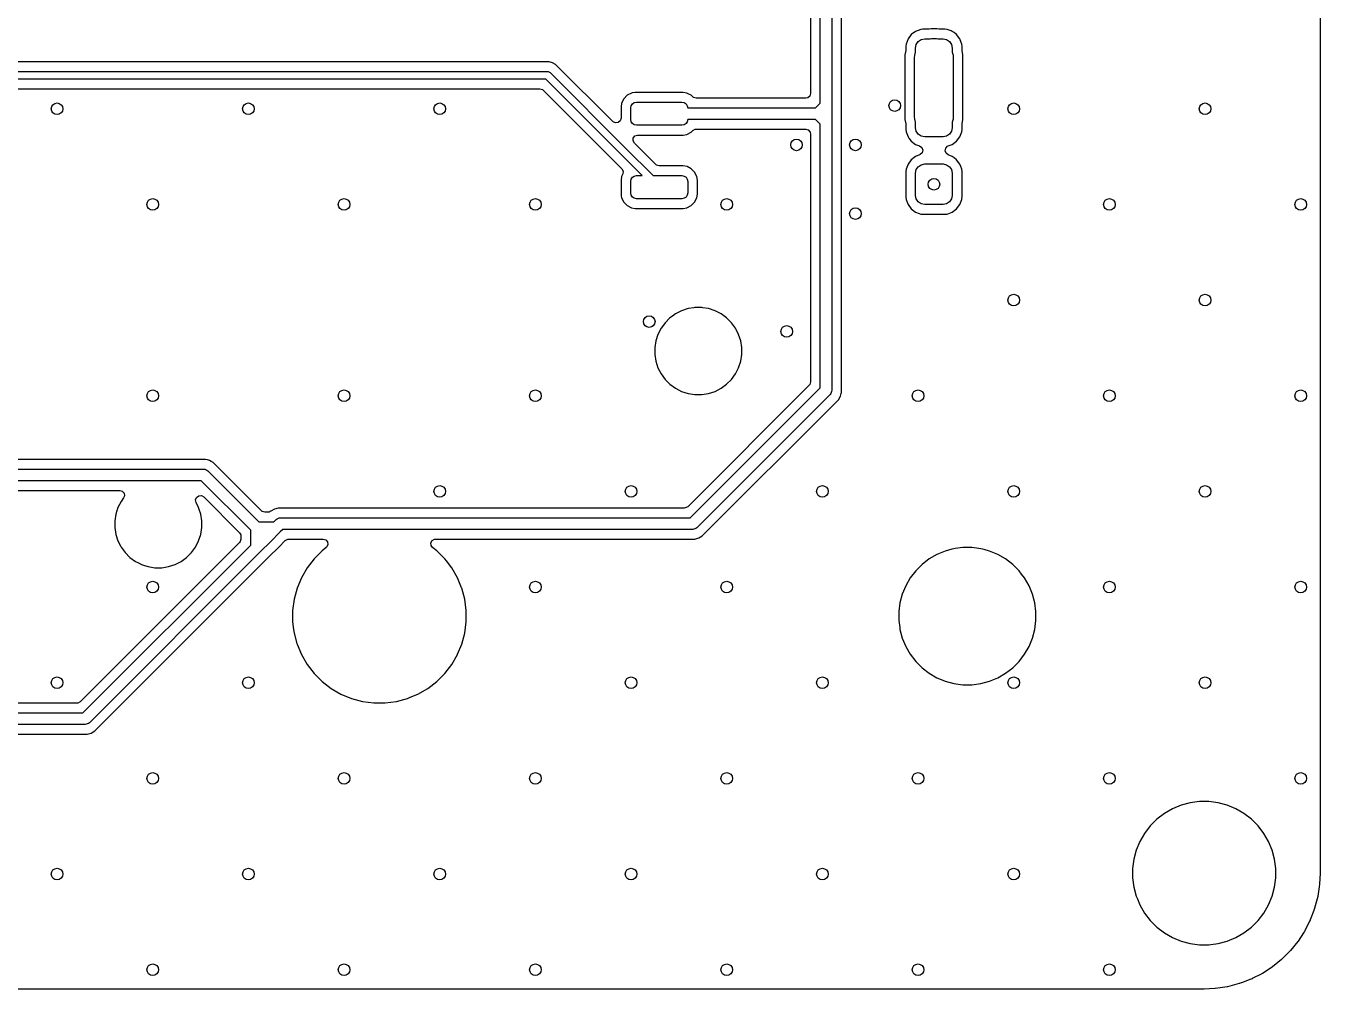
# Model space of a CAD drawing. Extents: x 117 to 217, y -143 to -43.
# Drawn here: x 183.52 to 217, y -143 to -118.08 of the extents above; entities that cross this region are included whole.
import ezdxf

# ---------------------------------------------------------------- set-up
doc = ezdxf.new("R2010")
doc.units = 0
doc.layers.add('BLACK', color=7, linetype='CONTINUOUS')

msp = doc.modelspace()

# ---------------------------------------------------------------- linework, layer by layer
at = {"layer": 'BLACK', "linetype": 'CONTINUOUS'}
for p, q in [((216.9995, -46.003246), (216.9995, -139.996753)), ((203.8155, -83.0305), (203.8155, -119.8275)), ((204.066, -120.079868), (204.066, -117.348)), ((204.366, -117.410132), (204.366, -120.142)), ((204.6165, -118.829079), (204.6165, -117.6025)), ((206.6677, -118.171248), (206.536219, -118.220289)), ((206.725809, -118.165), (206.6677, -118.171248)), ((206.861029, -118.165), (206.725809, -118.165)), ((206.885221, -118.162617), (206.861029, -118.165)), ((206.93608, -118.1525), (206.885221, -118.162617)), ((206.936082, -118.1525), (206.93608, -118.1525)), ((207.083918, -118.1525), (206.936082, -118.1525)), ((207.08392, -118.1525), (207.083918, -118.1525)), ((207.134779, -118.162617), (207.08392, -118.1525)), ((207.158971, -118.165), (207.134779, -118.162617)), ((207.294174, -118.165), (207.158971, -118.165)), ((207.29419, -118.165), (207.294174, -118.165)), ((207.352299, -118.171248), (207.29419, -118.165)), ((207.457144, -118.210354), (207.352299, -118.171248)), ((206.339789, -118.416719), (206.290748, -118.5482)), ((206.423884, -118.304384), (206.339789, -118.416719)), ((206.536219, -118.220289), (206.423884, -118.304384)), ((206.553079, -118.562113), (206.604562, -118.485062)), ((206.604562, -118.485062), (206.681613, -118.433579)), ((206.681613, -118.433579), (206.7725, -118.4155)), ((206.7725, -118.4155), (206.914051, -118.4155)), ((206.914051, -118.4155), (206.944737, -118.407278)), ((206.944737, -118.407278), (207.075263, -118.407278)), ((207.075263, -118.407278), (207.105949, -118.4155)), ((207.105949, -118.4155), (207.2475, -118.4155)), ((207.2475, -118.4155), (207.338387, -118.433579)), ((207.338387, -118.433579), (207.415438, -118.485062)), ((207.415438, -118.485062), (207.466921, -118.562113)), ((207.483778, -118.220288), (207.457144, -118.210354)), ((207.48378, -118.220289), (207.483778, -118.220288)), ((207.528612, -118.253851), (207.48378, -118.220289)), ((207.596116, -118.304384), (207.528612, -118.253851)), ((207.680212, -118.416722), (207.596116, -118.304384)), ((207.687946, -118.437459), (207.680212, -118.416722)), ((207.729251, -118.5482), (207.687946, -118.437459)), ((204.6165, -120.089273), (204.6165, -118.829079)), ((206.282117, -118.71538), (206.2595, -118.829079)), ((206.2595, -118.829079), (206.2595, -120.50092)), ((206.2845, -118.691188), (206.282117, -118.71538)), ((206.290748, -118.5482), (206.2845, -118.606309)), ((206.2845, -118.606309), (206.2845, -118.691188)), ((206.51, -118.903), (206.514278, -118.837737)), ((206.514278, -118.837737), (206.535, -118.760399)), ((206.535, -118.653), (206.553079, -118.562113)), ((206.535, -118.760399), (206.535, -118.653)), ((207.466921, -118.562113), (207.485, -118.653)), ((207.485, -118.653), (207.485, -118.760399)), ((207.485, -118.760399), (207.505722, -118.837737)), ((207.505722, -118.837737), (207.51, -118.903)), ((207.735499, -118.606309), (207.729251, -118.5482)), ((207.7355, -118.606326), (207.735499, -118.606309)), ((207.7355, -118.691188), (207.7355, -118.606326)), ((207.737883, -118.71538), (207.7355, -118.691188)), ((207.7605, -118.829079), (207.737883, -118.71538)), ((207.7605, -120.50092), (207.7605, -118.829079)), ((197.054643, -119.0075), (175.494044, -119.0075)), ((197.054644, -119.0075), (197.054643, -119.0075)), ((197.143788, -119.031386), (197.054644, -119.0075)), ((197.143789, -119.031386), (197.143788, -119.031386)), ((197.14379, -119.031387), (197.143789, -119.031386)), ((197.223708, -119.077527), (197.14379, -119.031387)), ((197.223713, -119.077531), (197.223708, -119.077527)), ((198.702819, -120.556637), (197.223713, -119.077531)), ((206.51, -120.427), (206.51, -118.903)), ((207.51, -118.903), (207.51, -120.427)), ((131.648, -119.258), (197.0085, -119.258)), ((196.967078, -119.458), (131.648, -119.458)), ((198.901539, -121.392461), (196.967078, -119.458)), ((197.0085, -119.258), (197.028009, -119.259921)), ((197.028009, -119.259921), (197.064057, -119.274853)), ((197.064057, -119.274853), (197.079211, -119.287289)), ((197.079211, -119.287289), (199.042961, -121.251039)), ((170.541544, -119.7085), (196.811956, -119.7085)), ((196.811956, -119.7085), (196.878995, -119.728185)), ((196.878995, -119.728185), (196.899637, -119.744819)), ((196.899637, -119.744819), (198.933887, -121.779069)), ((199.189696, -119.816354), (199.076658, -119.87395)), ((199.202519, -119.814323), (199.189696, -119.816354)), ((199.283482, -119.8015), (199.202519, -119.814323)), ((200.521524, -119.8015), (199.283482, -119.8015)), ((200.615301, -119.816352), (200.521524, -119.8015)), ((200.651517, -119.834805), (200.615301, -119.816352)), ((200.728342, -119.87395), (200.651517, -119.834805)), ((203.8155, -119.8275), (203.795815, -119.894539)), ((198.929352, -120.076698), (198.9145, -120.170475)), ((198.9145, -120.170475), (198.9145, -120.468956)), ((198.986951, -119.963657), (198.929352, -120.076698)), ((198.986954, -119.963652), (198.986951, -119.963657)), ((199.076652, -119.873954), (198.986954, -119.963652)), ((199.076657, -119.873951), (199.076652, -119.873954)), ((199.076658, -119.87395), (199.076657, -119.873951)), ((199.165, -120.202), (199.176418, -120.144597)), ((199.176418, -120.144597), (199.208934, -120.095934)), ((199.208934, -120.095934), (199.257597, -120.063418)), ((199.257597, -120.063418), (199.315, -120.052)), ((199.315, -120.052), (200.49, -120.052)), ((200.49, -120.052), (200.547403, -120.063418)), ((200.547403, -120.063418), (200.596066, -120.095934)), ((200.596066, -120.095934), (200.628582, -120.144597)), ((200.628582, -120.144597), (200.64, -120.202)), ((200.728344, -119.873952), (200.728342, -119.87395)), ((200.728346, -119.873953), (200.728344, -119.873952)), ((200.769572, -119.91518), (200.728346, -119.873953)), ((200.790215, -119.931815), (200.769572, -119.91518)), ((200.857254, -119.9515), (200.790215, -119.931815)), ((203.6915, -119.9515), (200.857254, -119.9515)), ((203.743011, -119.940294), (203.6915, -119.9515)), ((203.795815, -119.894539), (203.743011, -119.940294)), ((203.943868, -120.202), (204.066, -120.079868)), ((204.366, -120.142), (204.366, -120.562)), ((204.6165, -120.509273), (204.6165, -120.089273)), ((198.9145, -120.468956), (198.894815, -120.535995)), ((199.165, -120.502), (199.165, -120.202)), ((199.176418, -120.559403), (199.165, -120.502)), ((200.64, -120.502), (200.628582, -120.559403)), ((200.64, -120.202), (203.943868, -120.202)), ((203.943868, -120.502), (200.64, -120.502)), ((204.066, -120.624132), (203.943868, -120.502)), ((204.6165, -120.597273), (204.6165, -120.509273)), ((206.2595, -120.50092), (206.282117, -120.614618)), ((206.514278, -120.492263), (206.51, -120.427)), ((206.535, -120.5696), (206.514278, -120.492263)), ((207.505722, -120.492263), (207.485, -120.5696)), ((207.51, -120.427), (207.505722, -120.492263)), ((207.737883, -120.614618), (207.7605, -120.50092)), ((198.709297, -120.562669), (198.702819, -120.556637)), ((198.772853, -120.591694), (198.709297, -120.562669)), ((198.842011, -120.58175), (198.772853, -120.591694)), ((198.894815, -120.535995), (198.842011, -120.58175)), ((199.208934, -120.608066), (199.176418, -120.559403)), ((199.257597, -120.640582), (199.208934, -120.608066)), ((199.315, -120.652), (199.257597, -120.640582)), ((200.49, -120.652), (199.315, -120.652)), ((200.547403, -120.640582), (200.49, -120.652)), ((200.596066, -120.608066), (200.547403, -120.640582)), ((200.628582, -120.559403), (200.596066, -120.608066)), ((200.615304, -120.887646), (200.728342, -120.83005)), ((200.728342, -120.83005), (200.769572, -120.78882)), ((200.769572, -120.78882), (200.830895, -120.755334)), ((200.830895, -120.755334), (200.857254, -120.7525)), ((200.857254, -120.7525), (203.6915, -120.7525)), ((203.6915, -120.7525), (203.758539, -120.772185)), ((203.758539, -120.772185), (203.804294, -120.824989)), ((203.804294, -120.824989), (203.8155, -120.8765)), ((204.066, -120.65), (204.066, -120.624132)), ((204.066, -127.445868), (204.066, -120.65)), ((204.366, -120.562), (204.366, -120.65)), ((204.366, -120.65), (204.366, -127.508)), ((204.6165, -127.455269), (204.6165, -120.597273)), ((206.282117, -120.614618), (206.2845, -120.63881)), ((206.2845, -120.63881), (206.2845, -120.76119)), ((206.2845, -120.76119), (206.290748, -120.819299)), ((206.290748, -120.819299), (206.339789, -120.95078)), ((206.535, -120.7145), (206.535, -120.5696)), ((206.553079, -120.805387), (206.535, -120.7145)), ((206.604562, -120.882438), (206.553079, -120.805387)), ((207.466921, -120.805387), (207.415438, -120.882438)), ((207.485, -120.7145), (207.466921, -120.805387)), ((207.485, -120.5696), (207.485, -120.7145)), ((207.680212, -120.950778), (207.729251, -120.819299)), ((207.729251, -120.819299), (207.735499, -120.76119)), ((207.735499, -120.76119), (207.7355, -120.761173)), ((207.7355, -120.63881), (207.737883, -120.614618)), ((207.7355, -120.761173), (207.7355, -120.63881)), ((199.226877, -121.052857), (199.231861, -120.983165)), ((199.260362, -121.11418), (199.226877, -121.052857)), ((199.231861, -120.983165), (199.273733, -120.927232)), ((199.811363, -121.665181), (199.260362, -121.11418)), ((199.273733, -120.927232), (199.339197, -120.902815)), ((199.339197, -120.902815), (199.348016, -120.902499)), ((199.348016, -120.902499), (200.521518, -120.902499)), ((200.521518, -120.902499), (200.615304, -120.887646)), ((203.8155, -120.8765), (203.8155, -127.290745)), ((206.339789, -120.95078), (206.363909, -120.983)), ((206.363909, -120.983), (206.423884, -121.063116)), ((206.423884, -121.063116), (206.536222, -121.147212)), ((206.536222, -121.147212), (206.536221, -121.147212)), ((206.536221, -121.147212), (206.639729, -121.185819)), ((206.681613, -120.933921), (206.604562, -120.882438)), ((206.639729, -121.185819), (206.695663, -121.22769)), ((206.7725, -120.952), (206.681613, -120.933921)), ((207.2475, -120.952), (206.7725, -120.952)), ((207.338387, -120.933921), (207.2475, -120.952)), ((207.314772, -121.242573), (207.364177, -121.193168)), ((207.415438, -120.882438), (207.338387, -120.933921)), ((207.364177, -121.193168), (207.380268, -121.185819)), ((207.380268, -121.185819), (207.483778, -121.147212)), ((207.483778, -121.147212), (207.596116, -121.063116)), ((207.596116, -121.063116), (207.680212, -120.950778)), ((199.461078, -121.952), (198.901539, -121.392461)), ((199.042961, -121.251039), (199.743922, -121.952)), ((206.536222, -121.456787), (206.423884, -121.540884)), ((206.639729, -121.418181), (206.536222, -121.456787)), ((206.655821, -121.410833), (206.639729, -121.418181)), ((206.705227, -121.361428), (206.655821, -121.410833)), ((206.695663, -121.22769), (206.720079, -121.293155)), ((206.720079, -121.293155), (206.705227, -121.361428)), ((207.29992, -121.310846), (207.314772, -121.242573)), ((207.324337, -121.37631), (207.29992, -121.310846)), ((207.380268, -121.418181), (207.324337, -121.37631)), ((207.483778, -121.456788), (207.380268, -121.418181)), ((207.48378, -121.456789), (207.483778, -121.456788)), ((207.528612, -121.490351), (207.48378, -121.456789)), ((207.596116, -121.540884), (207.528612, -121.490351)), ((198.933887, -121.779069), (198.967372, -121.840392)), ((198.967372, -121.840392), (198.962388, -121.910084)), ((199.832005, -121.681815), (199.811363, -121.665181)), ((199.899044, -121.7015), (199.832005, -121.681815)), ((200.521519, -121.7015), (199.899044, -121.7015)), ((200.521524, -121.7015), (200.521519, -121.7015)), ((200.615301, -121.716352), (200.521524, -121.7015)), ((200.624825, -121.721205), (200.615301, -121.716352)), ((200.728342, -121.77395), (200.624825, -121.721205)), ((200.728344, -121.773952), (200.728342, -121.77395)), ((200.728347, -121.773954), (200.728344, -121.773952)), ((200.818045, -121.863652), (200.728347, -121.773954)), ((200.818046, -121.863654), (200.818045, -121.863652)), ((200.81805, -121.863658), (200.818046, -121.863654)), ((200.875646, -121.976696), (200.81805, -121.863658)), ((206.290748, -121.7847), (206.2845, -121.842809)), ((206.2845, -121.842809), (206.2845, -122.51119)), ((206.339789, -121.653219), (206.290748, -121.7847)), ((206.423884, -121.540884), (206.339789, -121.653219)), ((206.535, -121.8895), (206.553079, -121.798613)), ((206.553079, -121.798613), (206.604562, -121.721562)), ((206.604562, -121.721562), (206.681613, -121.670079)), ((206.681613, -121.670079), (206.7725, -121.652)), ((206.7725, -121.652), (207.2475, -121.652)), ((207.2475, -121.652), (207.338387, -121.670079)), ((207.338387, -121.670079), (207.415438, -121.721562)), ((207.415438, -121.721562), (207.466921, -121.798613)), ((207.466921, -121.798613), (207.485, -121.8895)), ((207.680212, -121.653222), (207.596116, -121.540884)), ((207.703758, -121.716352), (207.680212, -121.653222)), ((207.729251, -121.7847), (207.703758, -121.716352)), ((207.735499, -121.842809), (207.729251, -121.7847)), ((207.7355, -121.842826), (207.735499, -121.842809)), ((207.7355, -122.511173), (207.7355, -121.842826)), ((198.929352, -121.976698), (198.9145, -122.070475)), ((198.9145, -122.070475), (198.9145, -122.433517)), ((198.956691, -121.923045), (198.929352, -121.976698)), ((198.962388, -121.910084), (198.956691, -121.923045)), ((199.165, -122.102), (199.176418, -122.044597)), ((199.165, -122.402), (199.165, -122.102)), ((199.176418, -122.044597), (199.208934, -121.995934)), ((199.208934, -121.995934), (199.257597, -121.963418)), ((199.257597, -121.963418), (199.315, -121.952)), ((199.315, -121.952), (199.461078, -121.952)), ((199.743922, -121.952), (200.49, -121.952)), ((200.49, -121.952), (200.547403, -121.963418)), ((200.547403, -121.963418), (200.596066, -121.995934)), ((200.596066, -121.995934), (200.628582, -122.044597)), ((200.628582, -122.044597), (200.64, -122.102)), ((200.64, -122.102), (200.64, -122.402)), ((200.890499, -122.070482), (200.875646, -121.976696)), ((200.8905, -122.433519), (200.890499, -122.070482)), ((206.535, -122.4645), (206.535, -121.8895)), ((207.485, -121.8895), (207.485, -122.4645)), ((198.9145, -122.433517), (198.920974, -122.47439)), ((198.920974, -122.47439), (198.929354, -122.527304)), ((198.929354, -122.527304), (198.98695, -122.640342)), ((199.176418, -122.459403), (199.165, -122.402)), ((199.208934, -122.508066), (199.176418, -122.459403)), ((199.257597, -122.540582), (199.208934, -122.508066)), ((200.596066, -122.508066), (200.547403, -122.540582)), ((200.628582, -122.459403), (200.596066, -122.508066)), ((200.64, -122.402), (200.628582, -122.459403)), ((200.81805, -122.640342), (200.875646, -122.527304)), ((200.875646, -122.527302), (200.875647, -122.527301)), ((200.875646, -122.527304), (200.875646, -122.527302)), ((200.875647, -122.527301), (200.890499, -122.433524)), ((200.890499, -122.433524), (200.8905, -122.433519)), ((206.2845, -122.51119), (206.290748, -122.569299)), ((206.553079, -122.555387), (206.535, -122.4645)), ((207.485, -122.4645), (207.466921, -122.555387)), ((207.729251, -122.569299), (207.733766, -122.527304)), ((207.733766, -122.527304), (207.735499, -122.51119)), ((207.735499, -122.51119), (207.7355, -122.511173)), ((198.98695, -122.640342), (198.986952, -122.640344)), ((198.986952, -122.640344), (198.986954, -122.640347)), ((198.986954, -122.640347), (199.076652, -122.730045)), ((199.076652, -122.730045), (199.076654, -122.730046)), ((199.076654, -122.730046), (199.076658, -122.73005)), ((199.076658, -122.73005), (199.189694, -122.787645)), ((199.189694, -122.787645), (199.189698, -122.787647)), ((199.189698, -122.787647), (199.283475, -122.802499)), ((199.315, -122.552), (199.257597, -122.540582)), ((199.283475, -122.802499), (199.283481, -122.8025)), ((199.283481, -122.8025), (200.521518, -122.802499)), ((200.49, -122.552), (199.315, -122.552)), ((200.547403, -122.540582), (200.49, -122.552)), ((200.521518, -122.802499), (200.615304, -122.787646)), ((200.615304, -122.787646), (200.728342, -122.73005)), ((200.728342, -122.73005), (200.81805, -122.640342)), ((206.290748, -122.569299), (206.317248, -122.640347)), ((206.317248, -122.640347), (206.339788, -122.700778)), ((206.339788, -122.700778), (206.423884, -122.813116)), ((206.423884, -122.813116), (206.536222, -122.897212)), ((206.604562, -122.632438), (206.553079, -122.555387)), ((206.681613, -122.683921), (206.604562, -122.632438)), ((206.7725, -122.702), (206.681613, -122.683921)), ((207.2475, -122.702), (206.7725, -122.702)), ((207.338387, -122.683921), (207.2475, -122.702)), ((207.415438, -122.632438), (207.338387, -122.683921)), ((207.466921, -122.555387), (207.415438, -122.632438)), ((207.483778, -122.897212), (207.596116, -122.813116)), ((207.596116, -122.813116), (207.680212, -122.700778)), ((207.680212, -122.700778), (207.729251, -122.569299)), ((206.536222, -122.897212), (206.628594, -122.931665)), ((206.628594, -122.931665), (206.6677, -122.946251)), ((206.6677, -122.946251), (206.725809, -122.952499)), ((206.725809, -122.952499), (206.725826, -122.9525)), ((206.725826, -122.9525), (207.294174, -122.9525)), ((207.294174, -122.9525), (207.29419, -122.952499)), ((207.29419, -122.952499), (207.352299, -122.946251)), ((207.352299, -122.946251), (207.483778, -122.897212)), ((200.324109, -125.529386), (200.242338, -125.588796)), ((200.481957, -125.448957), (200.324109, -125.529386)), ((200.48196, -125.448956), (200.481957, -125.448957)), ((200.650443, -125.394214), (200.48196, -125.448956)), ((200.796524, -125.371077), (200.650443, -125.394214)), ((200.825421, -125.3665), (200.796524, -125.371077)), ((201.002579, -125.3665), (200.825421, -125.3665)), ((201.031476, -125.371077), (201.002579, -125.3665)), ((201.177556, -125.394214), (201.031476, -125.371077)), ((201.346039, -125.448956), (201.177556, -125.394214)), ((201.346042, -125.448957), (201.346039, -125.448956)), ((201.50389, -125.529386), (201.346042, -125.448957)), ((201.647214, -125.633517), (201.50389, -125.529386)), ((200.010796, -125.820338), (199.951386, -125.902109)), ((200.055517, -125.758786), (200.010796, -125.820338)), ((200.055519, -125.758784), (200.055517, -125.758786)), ((200.180783, -125.633519), (200.055519, -125.758783)), ((200.055519, -125.758783), (200.055519, -125.758784)), ((200.180784, -125.633519), (200.180783, -125.633519)), ((200.180786, -125.633517), (200.180784, -125.633519)), ((200.242338, -125.588796), (200.180786, -125.633517)), ((201.772483, -125.758786), (201.647214, -125.633517)), ((201.876614, -125.90211), (201.772483, -125.758786)), ((199.870956, -126.05996), (199.816214, -126.228443)), ((199.870957, -126.059957), (199.870956, -126.05996)), ((199.951386, -125.902109), (199.870957, -126.059957)), ((201.894631, -125.93747), (201.876614, -125.90211)), ((201.957042, -126.059957), (201.894631, -125.93747)), ((201.957042, -126.059958), (201.957042, -126.059957)), ((202.011786, -126.228445), (201.957042, -126.059958)), ((199.816214, -126.228443), (199.7885, -126.403421)), ((199.7885, -126.403421), (199.7885, -126.580578)), ((202.0395, -126.403421), (202.011786, -126.228445)), ((202.0395, -126.580579), (202.0395, -126.403421)), ((199.7885, -126.580578), (199.816214, -126.755556)), ((199.816214, -126.755556), (199.870956, -126.924039)), ((201.957042, -126.924042), (202.011786, -126.755555)), ((202.011786, -126.755555), (202.0395, -126.580579)), ((199.870956, -126.924039), (199.870957, -126.924042)), ((199.870957, -126.924042), (199.951386, -127.08189)), ((199.951386, -127.08189), (200.055517, -127.225214)), ((200.055517, -127.225214), (200.180786, -127.350483)), ((201.647214, -127.350483), (201.772483, -127.225214)), ((201.772483, -127.225214), (201.876614, -127.08189)), ((201.876614, -127.08189), (201.957042, -126.924042)), ((200.180786, -127.350483), (200.32411, -127.454614)), ((200.32411, -127.454614), (200.401529, -127.494061)), ((200.401529, -127.494061), (200.481957, -127.535042)), ((200.481957, -127.535042), (200.48196, -127.535043)), ((200.48196, -127.535043), (200.561009, -127.560727)), ((200.561009, -127.560727), (200.650445, -127.589786)), ((203.779181, -127.378426), (200.639326, -130.518281)), ((200.706768, -130.8051), (204.066, -127.445868)), ((201.177555, -127.589786), (201.346042, -127.535042)), ((201.346042, -127.535042), (201.50389, -127.454614)), ((201.50389, -127.454614), (201.647214, -127.350483)), ((203.795815, -127.357784), (203.779181, -127.378426)), ((203.8155, -127.290745), (203.795815, -127.357784)), ((204.363118, -127.537263), (204.340721, -127.591335)), ((204.366, -127.508), (204.363118, -127.537263)), ((204.608714, -127.589786), (204.616501, -127.560727)), ((204.616501, -127.455273), (204.6165, -127.455269)), ((204.616501, -127.560727), (204.616501, -127.455273)), ((200.650445, -127.589786), (200.825421, -127.6175)), ((200.825421, -127.6175), (200.825422, -127.6175)), ((200.825422, -127.6175), (201.002578, -127.6175)), ((204.322066, -127.614066), (200.874966, -131.061166)), ((201.002578, -127.6175), (201.002579, -127.6175)), ((201.002579, -127.6175), (201.177555, -127.589786)), ((201.014813, -131.27558), (204.451703, -127.838687)), ((204.340721, -127.591335), (204.322066, -127.614066)), ((204.451703, -127.838687), (204.451708, -127.838684)), ((204.451708, -127.838684), (204.461911, -127.82848)), ((204.461911, -127.82848), (204.461913, -127.82848)), ((204.461913, -127.82848), (204.53648, -127.753913)), ((204.53648, -127.753913), (204.589207, -127.662587)), ((204.589207, -127.662587), (204.608714, -127.589786)), ((181.1605, -129.546), (188.116, -129.546)), ((188.168727, -129.2955), (181.213227, -129.2955)), ((188.116, -129.546), (188.145264, -129.548882)), ((188.145264, -129.548882), (188.167661, -129.558159)), ((188.167661, -129.558159), (188.199335, -129.571279)), ((188.219657, -129.309146), (188.168727, -129.2955)), ((188.270589, -129.322793), (188.219657, -129.309146)), ((188.316248, -129.349155), (188.270589, -129.322793)), ((188.361913, -129.37552), (188.316248, -129.349155)), ((188.361915, -129.375522), (188.361913, -129.37552)), ((189.613574, -130.627181), (188.361915, -129.375522)), ((188.053868, -129.846), (181.588409, -129.846)), ((189.334, -131.126132), (188.053868, -129.846)), ((188.199335, -129.571279), (188.222066, -129.589934)), ((188.222066, -129.589934), (189.546132, -130.914)), ((181.960506, -130.0965), (185.94608, -130.0965)), ((185.94608, -130.0965), (186.013119, -130.116185)), ((186.013119, -130.116185), (186.058874, -130.168989)), ((186.068818, -130.238147), (186.046398, -130.293386)), ((186.058874, -130.168989), (186.068818, -130.238147)), ((187.93466, -130.276406), (187.991766, -130.236148)), ((187.991766, -130.236148), (188.061572, -130.233156)), ((188.061572, -130.233156), (188.119446, -130.265839)), ((185.901506, -130.53996), (185.846764, -130.708443)), ((185.901507, -130.539957), (185.901506, -130.53996)), ((185.981936, -130.382109), (185.901507, -130.539957)), ((186.046398, -130.293386), (185.981936, -130.382109)), ((187.908384, -130.341146), (187.93466, -130.276406)), ((187.921281, -130.409815), (187.908384, -130.341146)), ((187.987587, -130.539947), (187.921281, -130.409815)), ((187.987593, -130.53996), (187.987587, -130.539947)), ((188.005266, -130.594354), (187.987593, -130.53996)), ((188.119446, -130.265839), (189.047181, -131.193574)), ((190.048173, -130.5546), (189.94631, -130.581893)), ((200.551645, -130.5546), (190.048173, -130.5546)), ((200.578003, -130.551766), (200.551645, -130.5546)), ((200.639326, -130.518281), (200.578003, -130.551766)), ((185.846764, -130.708443), (185.81905, -130.883421)), ((185.81905, -130.883421), (185.81905, -131.060578)), ((188.042336, -130.708445), (188.005266, -130.594354)), ((188.07005, -130.883421), (188.042336, -130.708445)), ((188.07005, -131.060579), (188.07005, -130.883421)), ((189.634216, -130.643815), (189.613574, -130.627181)), ((189.701255, -130.6635), (189.634216, -130.643815)), ((189.775258, -130.6635), (189.701255, -130.6635)), ((189.785577, -130.66307), (189.775258, -130.6635)), ((189.789916, -130.661392), (189.785577, -130.66307)), ((189.810193, -130.658477), (189.789916, -130.661392)), ((189.829423, -130.646118), (189.810193, -130.658477)), ((189.850746, -130.637875), (189.829423, -130.646118)), ((189.854987, -130.63462), (189.850746, -130.637875)), ((189.94631, -130.581893), (189.854987, -130.63462)), ((189.929868, -130.914), (189.994834, -130.849034)), ((189.994834, -130.849034), (190.017565, -130.830379)), ((190.017565, -130.830379), (190.057108, -130.814)), ((190.057108, -130.814), (190.071636, -130.807982)), ((190.071636, -130.807982), (190.1009, -130.8051)), ((190.1009, -130.8051), (200.706768, -130.8051)), ((185.81905, -131.060578), (185.846764, -131.235556)), ((185.846764, -131.235556), (185.901506, -131.404039)), ((187.987592, -131.404042), (188.042336, -131.235555)), ((188.042336, -131.235555), (188.07005, -131.060579)), ((189.047181, -131.193574), (189.061884, -131.220501)), ((189.061884, -131.220501), (189.078477, -131.24632)), ((189.334, -131.509868), (189.334, -131.126132)), ((189.546132, -130.914), (189.929868, -130.914)), ((190.098066, -131.170066), (189.844066, -131.424066)), ((190.163032, -131.1051), (190.098066, -131.170066)), ((200.7689, -131.1051), (190.163032, -131.1051)), ((200.798164, -131.102218), (200.7689, -131.1051)), ((200.820561, -131.09294), (200.798164, -131.102218)), ((200.852235, -131.079821), (200.820561, -131.09294)), ((200.874966, -131.061166), (200.852235, -131.079821)), ((189.047181, -131.442426), (184.925426, -135.564181)), ((184.992868, -135.851), (189.334, -131.509868)), ((185.901506, -131.404039), (185.901507, -131.404042)), ((185.901507, -131.404042), (185.965432, -131.5295)), ((185.965432, -131.5295), (185.981936, -131.56189)), ((185.981936, -131.56189), (186.086067, -131.705214)), ((187.803033, -131.705214), (187.907164, -131.56189)), ((187.907164, -131.56189), (187.987592, -131.404042)), ((189.063815, -131.421784), (189.047181, -131.442426)), ((189.0835, -131.354745), (189.063815, -131.421784)), ((189.078477, -131.24632), (189.079368, -131.25252)), ((189.079368, -131.25252), (189.080666, -131.254897)), ((189.080666, -131.254897), (189.0835, -131.281255)), ((189.0835, -131.281255), (189.0835, -131.354745)), ((189.844066, -131.424066), (189.590066, -131.678066)), ((189.80448, -131.817913), (190.05848, -131.563913)), ((190.05848, -131.563913), (190.058481, -131.563912)), ((190.058481, -131.563912), (190.230474, -131.391919)), ((190.230474, -131.391919), (190.291797, -131.358434)), ((190.291797, -131.358434), (190.318155, -131.3556)), ((190.318155, -131.3556), (191.21103, -131.3556)), ((191.286516, -131.577976), (191.18099, -131.658948)), ((191.21103, -131.3556), (191.278069, -131.375285)), ((191.278069, -131.375285), (191.323824, -131.428089)), ((191.304743, -131.560803), (191.286516, -131.577976)), ((191.333768, -131.497247), (191.304743, -131.560803)), ((191.323824, -131.428089), (191.333768, -131.497247)), ((193.996126, -131.451802), (194.030338, -131.390882)), ((194.000281, -131.521548), (193.996126, -131.451802)), ((194.041484, -131.577976), (194.000281, -131.521548)), ((194.030338, -131.390882), (194.092055, -131.358129)), ((194.147009, -131.658948), (194.041484, -131.577976)), ((194.092055, -131.358129), (194.11697, -131.3556)), ((194.11697, -131.3556), (200.821625, -131.3556)), ((200.821625, -131.3556), (200.821627, -131.3556)), ((200.821627, -131.3556), (200.923488, -131.328307)), ((200.923488, -131.328307), (201.014813, -131.27558)), ((207.757685, -131.5755), (207.556791, -131.60195)), ((207.757693, -131.5755), (207.757685, -131.5755)), ((207.990307, -131.5755), (207.757693, -131.5755)), ((207.990314, -131.5755), (207.990307, -131.5755)), ((208.16968, -131.599115), (207.990314, -131.5755)), ((189.590066, -131.678066), (185.161066, -136.107066)), ((185.300913, -136.32148), (189.80448, -131.817913)), ((186.086067, -131.705214), (186.211336, -131.830483)), ((186.211336, -131.830483), (186.35466, -131.934614)), ((187.53444, -131.934614), (187.677764, -131.830483)), ((187.677764, -131.830483), (187.803033, -131.705214)), ((190.972948, -131.86699), (190.793851, -132.100394)), ((190.972954, -131.866983), (190.972948, -131.86699)), ((191.180983, -131.658954), (190.972954, -131.866983)), ((191.18099, -131.658948), (191.180983, -131.658954)), ((194.147016, -131.658954), (194.147009, -131.658948)), ((194.355045, -131.866983), (194.147016, -131.658954)), ((194.355051, -131.86699), (194.355045, -131.866983)), ((194.397627, -131.922476), (194.355051, -131.86699)), ((206.886017, -131.871398), (206.701482, -132.012996)), ((206.886033, -131.871387), (206.886017, -131.871398)), ((207.087467, -131.755088), (206.886033, -131.871387)), ((207.087478, -131.755083), (207.087467, -131.755088)), ((207.302379, -131.666068), (207.087478, -131.755083)), ((207.470898, -131.620914), (207.302379, -131.666068)), ((207.52707, -131.605863), (207.470898, -131.620914)), ((207.556791, -131.60195), (207.52707, -131.605863)), ((208.22093, -131.605863), (208.16968, -131.599115)), ((208.306151, -131.628698), (208.22093, -131.605863)), ((208.44562, -131.666068), (208.306151, -131.628698)), ((208.660521, -131.755083), (208.44562, -131.666068)), ((208.660532, -131.755088), (208.660521, -131.755083)), ((208.861966, -131.871387), (208.660532, -131.755088)), ((208.861969, -131.871389), (208.861966, -131.871387)), ((208.861974, -131.871392), (208.861969, -131.871389)), ((208.86198, -131.871396), (208.861974, -131.871392)), ((208.861982, -131.871398), (208.86198, -131.871396)), ((209.046517, -132.012996), (208.861982, -131.871398)), ((186.35466, -131.934614), (186.432079, -131.974061)), ((186.432079, -131.974061), (186.512507, -132.015042)), ((186.512507, -132.015042), (186.51251, -132.015043)), ((186.51251, -132.015043), (186.583696, -132.038172)), ((186.583696, -132.038172), (186.680995, -132.069786)), ((186.680995, -132.069786), (186.855971, -132.0975)), ((186.855971, -132.0975), (186.855972, -132.0975)), ((186.855972, -132.0975), (187.033128, -132.0975)), ((187.033128, -132.0975), (187.033129, -132.0975)), ((187.033129, -132.0975), (187.208105, -132.069786)), ((187.208105, -132.069786), (187.376592, -132.015042)), ((187.376592, -132.015042), (187.53444, -131.934614)), ((190.79384, -132.10041), (190.646742, -132.355189)), ((190.793851, -132.100394), (190.79384, -132.10041)), ((194.534155, -132.100403), (194.397627, -131.922476)), ((194.534159, -132.10041), (194.534155, -132.100403)), ((194.681257, -132.355189), (194.534159, -132.10041)), ((206.536996, -132.177482), (206.395398, -132.362017)), ((206.537002, -132.177475), (206.536996, -132.177482)), ((206.701475, -132.013002), (206.537002, -132.177475)), ((206.701482, -132.012996), (206.701475, -132.013002)), ((209.046524, -132.013002), (209.046517, -132.012996)), ((209.210997, -132.177475), (209.046524, -132.013002)), ((209.211003, -132.177482), (209.210997, -132.177475)), ((209.27549, -132.261524), (209.211003, -132.177482)), ((190.646734, -132.355205), (190.534152, -132.627005)), ((190.646742, -132.355189), (190.646734, -132.355205)), ((194.681265, -132.355205), (194.681257, -132.355189)), ((194.789142, -132.615646), (194.681265, -132.355205)), ((206.279083, -132.563478), (206.190068, -132.778379)), ((206.279088, -132.563467), (206.279083, -132.563478)), ((206.395387, -132.362033), (206.279088, -132.563467)), ((206.395398, -132.362017), (206.395387, -132.362033)), ((209.352608, -132.362026), (209.27549, -132.261524)), ((209.352612, -132.362033), (209.352608, -132.362026)), ((209.468911, -132.563467), (209.352612, -132.362033)), ((209.468913, -132.563472), (209.468911, -132.563467)), ((209.468915, -132.563475), (209.468913, -132.563472)), ((209.557932, -132.778382), (209.468915, -132.563475)), ((190.458001, -132.911203), (190.419601, -133.202883)), ((190.534152, -132.627005), (190.458001, -132.911203)), ((194.79385, -132.627013), (194.789142, -132.615646)), ((194.869998, -132.9112), (194.79385, -132.627013)), ((194.9084, -133.202894), (194.869998, -132.9112)), ((206.190068, -132.778379), (206.129863, -133.003071)), ((209.618137, -133.00307), (209.557932, -132.778382)), ((190.419601, -133.202883), (190.4196, -133.2029)), ((190.4196, -133.2029), (190.4196, -133.497099)), ((194.9084, -133.233685), (194.9084, -133.202894)), ((194.9084, -133.497106), (194.9084, -133.233685)), ((206.129863, -133.003071), (206.0995, -133.233685)), ((206.0995, -133.233685), (206.0995, -133.466314)), ((209.6485, -133.233693), (209.618137, -133.00307)), ((209.6485, -133.466307), (209.6485, -133.233693)), ((190.4196, -133.497099), (190.419601, -133.497116)), ((190.419601, -133.497116), (190.445906, -133.696928)), ((194.869998, -133.7888), (194.9084, -133.497106)), ((206.0995, -133.466314), (206.123115, -133.64568)), ((209.618137, -133.69693), (209.6485, -133.466307)), ((190.445906, -133.696928), (190.458002, -133.7888)), ((190.458002, -133.7888), (190.531078, -134.061524)), ((194.79385, -134.072987), (194.869998, -133.7888)), ((206.123115, -133.64568), (206.129863, -133.69693)), ((206.129863, -133.69693), (206.15448, -133.7888)), ((206.15448, -133.7888), (206.190068, -133.92162)), ((206.190068, -133.92162), (206.279083, -134.136521)), ((209.468915, -134.136525), (209.557932, -133.921618)), ((209.557932, -133.921618), (209.618137, -133.69693)), ((190.531078, -134.061524), (190.534152, -134.072994)), ((190.534152, -134.072994), (190.646734, -134.344794)), ((194.684087, -134.337982), (194.793847, -134.072994)), ((194.793846, -134.072994), (194.79385, -134.072987)), ((194.793847, -134.072994), (194.793846, -134.072994)), ((206.279083, -134.136521), (206.279088, -134.136532)), ((206.279088, -134.136532), (206.395387, -134.337966)), ((209.352608, -134.337974), (209.468915, -134.136525)), ((190.646734, -134.344794), (190.646742, -134.34481)), ((190.646742, -134.34481), (190.79384, -134.599589)), ((194.534155, -134.599597), (194.681261, -134.344803)), ((194.681261, -134.344803), (194.684087, -134.337982)), ((206.395387, -134.337966), (206.395398, -134.337982)), ((206.395398, -134.337982), (206.536996, -134.522517)), ((206.536996, -134.522517), (206.537002, -134.522524)), ((206.537002, -134.522524), (206.701475, -134.686997)), ((209.046519, -134.687002), (209.211002, -134.522519)), ((209.211002, -134.522519), (209.352608, -134.337974)), ((190.79384, -134.599589), (190.793851, -134.599605)), ((190.793851, -134.599605), (190.972948, -134.833009)), ((190.972948, -134.833009), (190.972954, -134.833016)), ((190.972954, -134.833016), (191.180983, -135.041045)), ((194.147011, -135.04105), (194.35505, -134.833011)), ((194.35505, -134.833011), (194.534155, -134.599597)), ((206.701475, -134.686997), (206.701481, -134.687002)), ((206.701481, -134.687002), (206.886026, -134.828608)), ((206.886026, -134.828608), (206.886033, -134.828612)), ((206.886033, -134.828612), (207.087467, -134.944911)), ((208.660525, -134.944915), (208.861974, -134.828608)), ((208.861974, -134.828608), (209.046519, -134.687002)), ((191.180983, -135.041045), (191.180989, -135.04105)), ((191.180989, -135.04105), (191.414403, -135.220155)), ((191.414403, -135.220155), (191.41441, -135.220159)), ((191.41441, -135.220159), (191.669189, -135.367257)), ((193.658803, -135.367261), (193.913597, -135.220155)), ((193.913597, -135.220155), (194.147011, -135.04105)), ((207.087467, -134.944911), (207.087472, -134.944913)), ((207.087472, -134.944913), (207.087475, -134.944915)), ((207.087475, -134.944915), (207.194928, -134.989423)), ((207.194928, -134.989423), (207.302379, -135.033931)), ((207.302379, -135.033931), (207.30238, -135.033931)), ((207.30238, -135.033931), (207.302382, -135.033932)), ((207.302382, -135.033932), (207.52707, -135.094137)), ((207.52707, -135.094137), (207.757693, -135.1245)), ((207.757693, -135.1245), (207.7577, -135.1245)), ((207.7577, -135.1245), (207.9903, -135.1245)), ((207.9903, -135.1245), (207.990307, -135.1245)), ((207.990307, -135.1245), (208.22093, -135.094137)), ((208.22093, -135.094137), (208.445618, -135.033932)), ((208.445618, -135.033932), (208.660525, -134.944915)), ((184.925426, -135.564181), (184.864103, -135.597666)), ((191.669189, -135.367257), (191.669205, -135.367265)), ((191.669205, -135.367265), (191.941005, -135.479847)), ((191.941005, -135.479847), (191.941007, -135.479847)), ((191.941007, -135.479847), (191.941013, -135.47985)), ((191.941013, -135.47985), (192.2252, -135.555998)), ((192.2252, -135.555998), (192.516894, -135.5944)), ((192.516894, -135.5944), (192.516901, -135.5944)), ((192.516901, -135.5944), (192.811099, -135.5944)), ((192.811099, -135.5944), (192.811106, -135.5944)), ((192.811106, -135.5944), (193.1028, -135.555998)), ((193.1028, -135.555998), (193.386987, -135.47985)), ((193.386987, -135.47985), (193.460318, -135.449475)), ((193.460318, -135.449475), (193.658794, -135.367265)), ((193.658794, -135.367265), (193.658797, -135.367263)), ((193.658797, -135.367263), (193.658803, -135.367261)), ((157.034132, -135.851), (184.992868, -135.851)), ((184.837745, -135.6005), (157.2425, -135.6005)), ((184.864103, -135.597666), (184.837745, -135.6005)), ((185.055, -136.151), (156.972, -136.151)), ((185.084264, -136.148118), (185.055, -136.151)), ((185.106661, -136.13884), (185.084264, -136.148118)), ((185.138335, -136.125721), (185.106661, -136.13884)), ((185.161066, -136.107066), (185.138335, -136.125721)), ((166.506884, -136.4015), (185.107725, -136.4015)), ((185.107725, -136.4015), (185.107727, -136.4015)), ((185.107727, -136.4015), (185.209588, -136.374207)), ((185.209588, -136.374207), (185.300913, -136.32148)), ((213.403895, -138.243947), (213.179794, -138.336773)), ((213.638214, -138.181161), (213.403895, -138.243947)), ((213.878711, -138.1495), (213.638214, -138.181161)), ((213.878712, -138.1495), (213.878711, -138.1495)), ((214.121288, -138.1495), (213.878712, -138.1495)), ((214.121289, -138.1495), (214.121288, -138.1495)), ((214.361785, -138.181161), (214.121289, -138.1495)), ((214.596104, -138.243947), (214.361785, -138.181161)), ((214.820205, -138.336773), (214.596104, -138.243947)), ((212.777256, -138.605739), (212.605739, -138.777256)), ((212.777263, -138.605733), (212.777256, -138.605739)), ((212.969706, -138.458067), (212.777263, -138.605733)), ((213.179785, -138.336777), (212.969706, -138.458067)), ((213.179794, -138.336773), (213.179785, -138.336777)), ((214.820212, -138.336776), (214.820205, -138.336773)), ((215.030289, -138.458064), (214.820212, -138.336776)), ((215.030292, -138.458066), (215.030289, -138.458064)), ((215.030293, -138.458067), (215.030292, -138.458066)), ((215.222736, -138.605733), (215.030293, -138.458067)), ((215.222743, -138.605739), (215.222736, -138.605733)), ((215.39426, -138.777256), (215.222743, -138.605739)), ((212.605733, -138.777263), (212.458067, -138.969706)), ((212.605739, -138.777256), (212.605733, -138.777263)), ((215.394265, -138.777262), (215.39426, -138.777256)), ((215.541936, -138.969711), (215.394265, -138.777262)), ((212.336773, -139.179794), (212.243947, -139.403895)), ((212.336777, -139.179785), (212.336773, -139.179794)), ((212.458067, -138.969706), (212.336777, -139.179785)), ((215.663224, -139.179788), (215.541936, -138.969711)), ((215.756054, -139.4039), (215.663224, -139.179788)), ((212.243947, -139.403895), (212.181161, -139.638214)), ((215.818838, -139.638211), (215.756054, -139.4039)), ((212.181161, -139.638214), (212.1495, -139.878711)), ((212.1495, -139.878711), (212.1495, -140.121288)), ((215.8505, -139.878712), (215.818838, -139.638211)), ((215.8505, -140.121288), (215.8505, -139.878712)), ((212.1495, -140.121288), (212.181161, -140.361785)), ((215.818838, -140.361789), (215.8505, -140.121288)), ((216.984814, -140.280182), (216.984204, -140.287574)), ((216.99933, -140.003244), (216.984814, -140.280182)), ((216.9995, -139.996753), (216.99933, -140.003244)), ((212.181161, -140.361785), (212.243947, -140.596104)), ((212.243947, -140.596104), (212.272581, -140.665232)), ((215.663224, -140.820212), (215.756054, -140.5961)), ((215.756054, -140.5961), (215.818838, -140.361789)), ((216.936569, -140.605319), (216.923923, -140.660729)), ((216.93815, -140.597126), (216.936569, -140.605319)), ((216.97644, -140.355371), (216.93815, -140.597126)), ((216.977187, -140.349856), (216.97644, -140.355371)), ((216.984204, -140.287574), (216.977187, -140.349856)), ((212.272581, -140.665232), (212.336776, -140.820212)), ((212.336776, -140.820212), (212.458064, -141.030289)), ((215.541936, -141.030289), (215.663224, -140.820212)), ((216.854985, -140.916999), (216.840068, -140.959629)), ((216.857719, -140.908138), (216.854985, -140.916999)), ((216.922806, -140.665232), (216.857719, -140.908138)), ((216.923923, -140.660729), (216.922806, -140.665232)), ((212.458064, -141.030289), (212.458066, -141.030292)), ((212.458066, -141.030292), (212.458067, -141.030293)), ((212.458067, -141.030293), (212.605733, -141.222736)), ((212.605733, -141.222736), (212.605739, -141.222743)), ((212.605739, -141.222743), (212.777256, -141.39426)), ((215.222738, -141.394265), (215.394265, -141.222738)), ((215.394265, -141.222738), (215.541936, -141.030289)), ((216.729075, -141.241799), (216.600591, -141.493964)), ((216.730309, -141.239307), (216.729075, -141.241799)), ((216.740223, -141.218721), (216.730309, -141.239307)), ((216.744268, -141.209355), (216.740223, -141.218721)), ((216.838791, -140.963111), (216.744268, -141.209355)), ((216.840068, -140.959629), (216.838791, -140.963111)), ((212.777256, -141.39426), (212.777262, -141.394265)), ((212.777262, -141.394265), (212.969711, -141.541936)), ((212.969711, -141.541936), (213.179788, -141.663224)), ((214.820212, -141.663224), (215.030289, -141.541936)), ((215.030289, -141.541936), (215.222738, -141.394265)), ((216.57025, -141.541932), (216.430187, -141.757609)), ((216.594105, -141.505197), (216.57025, -141.541932)), ((216.600591, -141.493964), (216.594105, -141.505197)), ((213.179788, -141.663224), (213.4039, -141.756054)), ((213.4039, -141.756054), (213.638211, -141.818838)), ((213.638211, -141.818838), (213.818586, -141.842584)), ((213.818586, -141.842584), (213.878711, -141.8505)), ((213.878711, -141.8505), (213.878712, -141.8505)), ((213.878712, -141.8505), (214.121289, -141.8505)), ((214.121289, -141.8505), (214.169388, -141.844167)), ((214.169388, -141.844167), (214.361789, -141.818838)), ((214.361789, -141.818838), (214.5961, -141.756054)), ((214.5961, -141.756054), (214.820212, -141.663224)), ((216.422558, -141.768109), (216.233149, -142.00201)), ((216.430187, -141.757609), (216.422558, -141.768109)), ((216.00201, -142.233149), (215.768109, -142.422558)), ((216.011655, -142.224464), (216.00201, -142.233149)), ((216.224464, -142.011655), (216.011655, -142.224464)), ((216.233149, -142.00201), (216.224464, -142.011655)), ((215.493964, -142.600591), (215.241799, -142.729075)), ((215.505197, -142.594105), (215.493964, -142.600591)), ((215.757609, -142.430187), (215.505197, -142.594105)), ((215.768109, -142.422558), (215.757609, -142.430187)), ((214.597126, -142.93815), (214.355371, -142.97644)), ((214.605319, -142.936569), (214.597126, -142.93815)), ((214.660729, -142.923923), (214.605319, -142.936569)), ((214.665232, -142.922806), (214.660729, -142.923923)), ((214.908138, -142.857719), (214.665232, -142.922806)), ((214.916999, -142.854985), (214.908138, -142.857719)), ((214.959629, -142.840068), (214.916999, -142.854985)), ((214.963111, -142.838791), (214.959629, -142.840068)), ((215.209355, -142.744268), (214.963111, -142.838791)), ((215.218721, -142.740223), (215.209355, -142.744268)), ((215.239307, -142.730309), (215.218721, -142.740223)), ((215.241799, -142.729075), (215.239307, -142.730309)), ((213.996753, -142.9995), (120.003246, -142.9995)), ((214.003244, -142.99933), (213.996753, -142.9995)), ((214.280182, -142.984814), (214.003244, -142.99933)), ((214.287574, -142.984204), (214.280182, -142.984814)), ((214.349856, -142.977187), (214.287574, -142.984204)), ((214.355371, -142.97644), (214.349856, -142.977187))]:
    msp.add_line(p, q, dxfattribs=at)
at = {"layer": 'BLACK'}
for centre in [(184.324111, -120.223603), (189.273857, -120.223603), (194.223603, -120.223603), (205.994, -120.142), (209.072841, -120.223603), (214.022587, -120.223603), (203.454, -121.158), (204.978, -121.158), (207.01, -122.177), (186.798984, -122.698476), (191.74873, -122.698476), (196.698476, -122.698476), (201.648222, -122.698476), (204.978, -122.936), (211.547714, -122.698476), (216.49746, -122.698476), (209.072841, -125.173349), (214.022587, -125.173349), (199.644, -125.73), (203.2, -125.984), (186.798984, -127.648222), (191.74873, -127.648222), (196.698476, -127.648222), (206.597968, -127.648222), (211.547714, -127.648222), (216.49746, -127.648222), (194.223603, -130.123095), (199.173349, -130.123095), (204.123095, -130.123095), (209.072841, -130.123095), (214.022587, -130.123095), (186.798984, -132.597968), (196.698476, -132.597968), (201.648222, -132.597968), (211.547714, -132.597968), (216.49746, -132.597968), (184.324111, -135.072841), (189.273857, -135.072841), (199.173349, -135.072841), (204.123095, -135.072841), (209.072841, -135.072841), (214.022587, -135.072841), (186.798984, -137.547714), (191.74873, -137.547714), (196.698476, -137.547714), (201.648222, -137.547714), (206.597968, -137.547714), (211.547714, -137.547714), (216.49746, -137.547714), (184.324111, -140.022587), (189.273857, -140.022587), (194.223603, -140.022587), (199.173349, -140.022587), (204.123095, -140.022587), (209.072841, -140.022587), (186.798984, -142.49746), (191.74873, -142.49746), (196.698476, -142.49746), (201.648222, -142.49746), (206.597968, -142.49746), (211.547714, -142.49746)]:
    msp.add_circle(centre, 0.15, dxfattribs=at)

doc.saveas('drawing.dxf')
